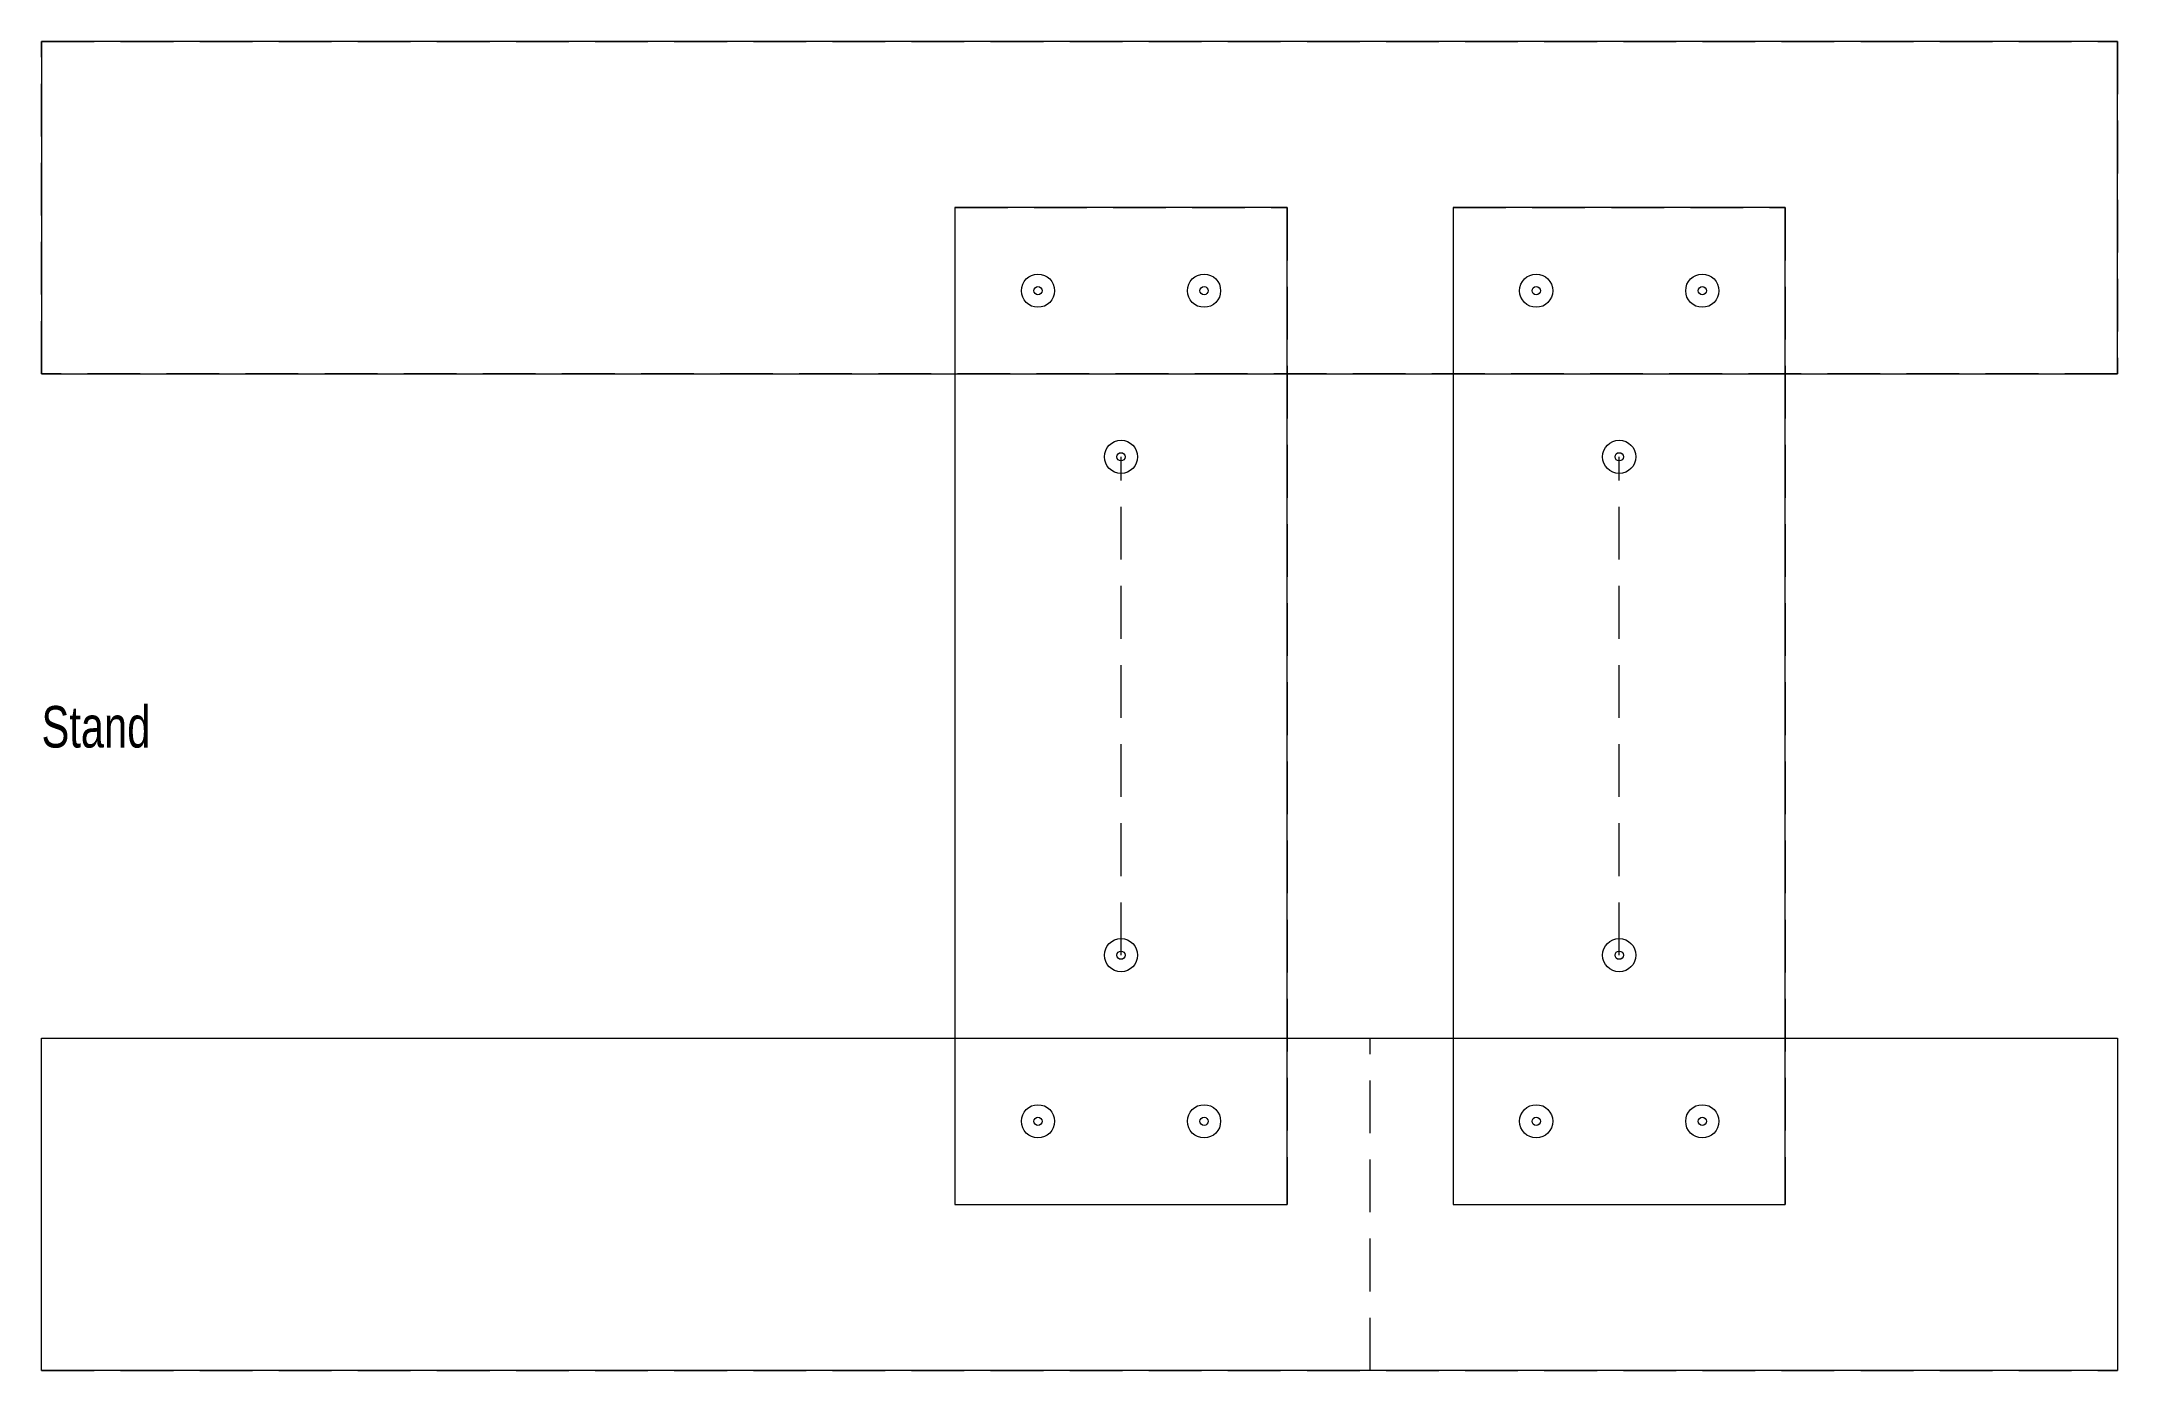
# Model space of a CAD drawing. Header units: millimetres. Extents: x 0 to 250, y 0 to 160.
import ezdxf

# ---------------------------------------------------------------- set-up
doc = ezdxf.new("R2010")
doc.units = ezdxf.units.MM
doc.linetypes.add('DASHED2', pattern=[9.525, 6.35, -3.175])
for name, color, linetype, lineweight in [('Drill', 5, 'CONTINUOUS', 13), ('Guidelines', 3, 'DASHED2', 0), ('Measurements', 2, 'CONTINUOUS', 0), ('Outline', 7, 'CONTINUOUS', 13), ('Punches', 6, 'CONTINUOUS', 13)]:
    doc.layers.add(name, color=color, linetype=linetype, lineweight=lineweight)
doc.styles.get("Standard").update_dxf_attribs({"font": 'txt', "width": 0.75})

msp = doc.modelspace()

# ---------------------------------------------------------------- linework, layer by layer
at = {"layer": 'Drill'}
for centre in [(120, 130), (140, 130), (180, 130), (200, 130), (130, 110), (190, 110), (130, 50), (190, 50), (120, 30), (140, 30), (180, 30), (200, 30)]:
    msp.add_circle(centre, 2, dxfattribs=at)
at = {"layer": 'Guidelines'}
for p, q in [((0, 120), (0, 160)), ((0, 160), (250, 160)), ((250, 160), (250, 120)), ((110, 140), (110, 20)), ((110, 140), (150, 140)), ((150, 140), (150, 20)), ((170, 140), (170, 20)), ((170, 140), (210, 140)), ((210, 140), (210, 20)), ((250, 120), (0, 120)), ((130, 50), (130, 110)), ((190, 50), (190, 110)), ((0, 0), (0, 40)), ((0, 40), (250, 40)), ((160, 0), (160, 40)), ((250, 40), (250, 0)), ((110, 20), (150, 20)), ((170, 20), (210, 20)), ((0, 0), (250, 0))]:
    msp.add_line(p, q, dxfattribs=at)
at = {"layer": 'Outline'}
for p, q in [((0, 160), (0, 120)), ((250, 160), (0, 160)), ((250, 120), (250, 160)), ((110, 140), (110, 20)), ((150, 140), (110, 140)), ((150, 20), (150, 140)), ((170, 140), (170, 20)), ((210, 140), (170, 140)), ((210, 20), (210, 140)), ((0, 120), (250, 120)), ((0, 40), (250, 40)), ((0, 0), (0, 40)), ((250, 40), (250, 0)), ((110, 20), (150, 20)), ((170, 20), (210, 20)), ((250, 0), (0, 0))]:
    msp.add_line(p, q, dxfattribs=at)
at = {"layer": 'Punches'}
for centre in [(120, 130), (140, 130), (180, 130), (200, 130), (130, 110), (190, 110), (130, 50), (190, 50), (120, 30), (140, 30), (180, 30), (200, 30)]:
    msp.add_circle(centre, 0.5, dxfattribs=at)

# ---------------------------------------------------------------- texts
at = {"layer": 'Measurements', "insert": (0, 80), "char_height": 5, "width": 100, "attachment_point": 1}
msp.add_mtext('Stand', dxfattribs=at)

doc.saveas('drawing.dxf')
